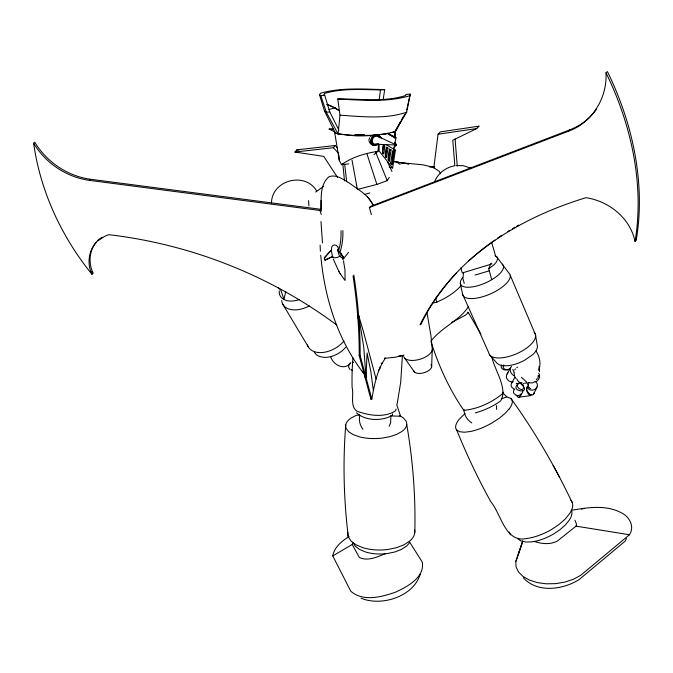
<?xml version="1.0" encoding="UTF-8"?>
<svg xmlns="http://www.w3.org/2000/svg" width="673" height="673" viewBox="0 0 673 673"><rect width="100%" height="100%" fill="white"/><g stroke="black" fill="none" stroke-linecap="round" stroke-linejoin="round"><path stroke-width="1.01" d="M384.552 358.162L385.478 358.145C376.939 370.041 374.39 384.998 371.807 399.114L370.865 399.123L359.189 355.521C359.365 328.895 357.035 302.295 353.031 275.997M371.807 399.114L360.139 355.495C360.316 328.559 357.935 301.639 353.847 275.021M514.063 372.564L514.458 375.584M636.271 239.958A272.414 203.212 51.9 0 0 607.399 71.54L605.986 72.877C607.45 97.694 592.198 122.663 568.559 131.168L369.376 207.528L371.37 214.594M320.954 209.673L321.08 200.369M414.804 532.309C415.737 496.228 412.869 460.08 406.728 424.528M402.412 355.706L400.704 382.214L397.12 404.187M379.193 144.855L379.059 150.87L392.637 168.006L395.396 150.163L385.713 144.426M340.075 273.558L345.072 280.498L344.963 269.814L343.482 260.83M431.645 366.878L432.243 349.968M364.968 374.55L365.069 377.494L366.019 377.477L367.063 352.946L370.882 371.841L373.347 390.533M345.737 424.873C342.784 462.141 343.743 499.677 348.303 536.776L351.045 541.025L355.899 544.718L362.57 547.578A34.895 18.735 -2.7 0 0 388.287 549.42L396.708 547.629L404.019 544.777L409.697 541.092A30.924 16.64 -2.7 0 0 414.56 529.592M373.978 154.647L378.007 151.282L378.605 144.047M379.193 136.812L379.37 134.743M384.763 146.251L383.862 154.05L382.466 152.275L383.164 145.326L384.763 146.251L383.332 145.906L382.617 153.738M348.715 163.892L341.539 164.692L339.293 160.384L334.59 131.992L335.23 133.061C354.587 137.469 375.593 136.434 394.832 131.782L406.643 112.256L410.244 94.119L406.803 109.749M387.926 148.094L386.639 157.575L385.646 157.322L386.512 147.749L387.926 148.094L386.352 147.177L385.259 155.816L386.639 157.575M391.063 149.919L389.381 161.049L388.582 160.847L389.617 149.566L391.063 149.919L389.499 149.011L388.018 159.316L389.381 161.049M331.52 249.094C330.83 244.955 335.76 243.315 337.745 246.831M538.106 376.4L538.164 375.727M391.913 164.448L393.108 151.467L394.067 151.703L392.098 164.49L390.34 163.127M352.972 357.977C352.08 367.778 351.844 377.646 352.122 387.48C354.048 394.916 349.733 406.214 356.959 411.186C368.888 415.586 384.544 418.042 395.674 410.749L395.985 409.049M359.702 415.376C358.717 420.246 359.862 425.353 362.957 429.256M271.497 203.263C271.37 180.263 304.936 171.127 316.647 190.939M393.89 137.149L394.656 137.83L395.573 131.109M379.185 100.159L380.455 89.946L384.704 89.618L383.29 98.813M433.782 167.981L438.047 134.247L440.302 131.9L478.983 126.162L476.778 128.551L452.778 140.253L454.813 165.398M393.941 137.191L394.656 137.83L395.48 131.134L394.344 131.765A56.978 8.16 -0.6 0 1 393.52 131.984M394.622 137.814L395.514 131.1M492.005 357.8C494.84 370.259 508.224 389.053 500.577 400.957C493.023 406.517 484.232 410.32 475.256 412.953M338.847 154.899L339.15 159.745M370.865 399.123L371.16 397.322M410.194 94.094L405.869 94.447L405.752 95.507C383.913 102.456 360.282 98.628 337.77 98.99L339.991 115.184L338.073 134.003L356.253 135.601L372.413 135.256M393.789 149.448L396.01 137.713L387.412 133.372M392.569 413.87L392.3 415.342C382.163 421.323 365.161 421.046 356.497 412.785M285.739 291.426L283.998 299.384L280.784 290.097L278.319 287.691M409.529 541.916L422.358 562.249C424.655 577.661 407.316 586.671 395.547 592.156C381.633 597.027 363.084 602.015 350.742 591.18L332.756 555.915C334.296 547.099 341.901 540.991 349.11 536.558M420.23 574.195C413.609 596.606 381.414 606.785 361.031 598.196M534.11 541.344C541.504 543.986 550.203 544.802 557.37 541.067L576.004 526.143L576.509 524.233L574.961 520.237M501.478 364.968C499.475 369.578 506.214 371.277 509.234 369.048M463.461 273.297L462.898 278.538L464.261 283.392M522.585 541.151L518.092 555.099L522.828 541.243M528.112 386.925L526.648 388.531A5.182 3.087 46 0 0 527.38 391.543L529.87 394.193A4.341 2.591 46 0 0 532.663 394.925L534.11 393.31A5.182 3.087 46 0 0 534.11 392.384M503.345 392.157L502.899 393.453C491.997 402.412 477.931 409.108 463.806 410.328C449.488 389.6 438.846 366.339 431.242 342.321M571.276 510.378C587.874 507.408 606.171 504.531 621.734 512.994C629.583 516.822 634.866 526.841 629.432 534.757L580.765 575.28L573.472 579.243L564.899 582.086L555.612 583.642L546.207 583.811L537.273 582.591L529.382 580.076L522.988 576.441L518.462 571.932L516.04 566.826L515.821 561.45L522.845 541.084M537.895 377.948L538.703 375.66M511.455 366.39C508.401 369.553 511.169 374.726 514.744 376.106M515.821 561.45L517.773 556.1M533.849 394.075C534.539 390.576 540.074 385.234 535.868 382.037M528.229 384.821C525.319 390.828 535.237 392.048 536.97 386.95M538.686 370.167C541.353 363.866 539.628 356.623 536.036 351.045M369.654 137.738C367.374 141.162 370.672 145.814 374.642 145.099M491.694 279.665L488.716 268.662L491.105 263.025M389.187 426.228L390.634 422.854L390.828 417.319M332.756 555.915L352.24 544.491L353.064 542.648M434.354 182.341C437.492 173.584 445.846 167.232 454.931 165.743M626.479 538.459L625.192 541.126L579.041 579.638C562.897 589.733 537.273 593.342 523.384 577.796M420.07 324.874C436.735 290.543 463.663 261.73 494.874 240.068M420.97 324.403C429.803 305.466 442.312 288.465 456.311 273.036M400.485 121.729L394.832 131.782L396.018 130.688L404.709 114.376M513.272 381.835A7.176 6.444 -31.8 0 1 509.966 381.507L508.561 380.775L506.71 378.453A5.788 5.199 -31.9 0 1 507.08 374.053L510.656 367.399M514.29 389.482L511.421 386.79A5.081 4.585 -31.8 0 1 511.741 382.912L514.921 377.149M528.642 383.299L529.113 382.441M402.025 118.978L403.051 117.152M321.273 214.46L319.927 210.472L320.617 209.286L90.527 179.262C67.62 176.166 46.63 162.016 34.803 142.213L33.65 143.265A259.988 224.193 37.8 0 0 91.957 274.315M349.237 364.278L348.496 366.819L350.044 369.738M531.266 394.866L530.526 395.606L518.849 397.221A5.106 2.726 -82.3 0 1 517.024 396.111L516.637 395.194M468.585 306.451C459.07 321.214 441.202 327.415 430.787 341.396M503.841 364.951C500.779 369.115 507.938 371.277 510.437 368.35M351.996 160.081L357.397 189.416L376.88 184.427L387.227 180.667L389.314 177.394M467.508 312.213L468.282 312.541L465.716 314.998L451.558 322.502M319.498 94.733L320.819 95.642L326.312 112.223L338.073 134.003L335.415 133.044L324.47 110.919L319.498 94.733L320.466 93.244C341.152 87.322 363.26 89.13 384.544 89.602L384.704 89.618M514.694 370.032L515.442 368.905M96.146 242.465C88.971 250.878 88.491 263.303 92.983 273.095L91.982 274.298C85.614 261.469 89.854 244.779 102.161 237.148M511.741 382.912L512.574 381.759M507.08 374.053L508.031 372.741M596.514 109.194C590.044 118.599 580.513 125.666 569.93 129.805L370.84 206.241L369.376 207.528M514.719 389.044L514.012 389.97A4.173 3.651 -29 0 0 513.667 393.066L515.947 395.236A5.174 4.534 -28.9 0 0 519.522 395.202L522.29 392.973A4.173 3.659 -28.9 0 0 522.837 390.887M349.758 364.059L350.532 363.075M523.88 383.417L522.223 384.922M393.478 148.497L396.557 144.703L394.723 142.23M342.717 259.618L348.538 252.434M468.728 260.897C502.176 230.948 543.229 210.691 585.973 197.702C608.804 201.034 630.408 218.237 635.001 241.439L636.229 239.941M335.162 145.511L296.835 149.86L294.925 152.039L333.328 147.707L335.162 145.511L337.274 147.774M536.364 379.572L537.231 378.596M325.076 260.131L324.193 257.86L331.553 249.834L324.378 258.003L325.076 260.131L332.874 256.581M509.217 408.898L504.927 413.567L499.147 418.303L492.274 422.779A32.901 12.257 -28.6 0 1 470.276 431.544L464.244 432.243L459.609 431.696L456.681 429.954A29.116 10.861 -28.7 0 1 459.146 419.321L465.093 413.474M33.65 143.265C45.512 163.093 66.534 177.26 89.475 180.372L90.527 179.262M460.769 286.008C454.199 293.226 445.627 298.274 436.76 302.16A146.924 59.964 -15.7 0 1 432.419 303.06M568.559 131.168L569.93 129.805M345.703 347.352L342.187 350.826L337.922 353.737A20.165 13.174 -29.9 0 1 323.772 357.355L319.709 356.581L316.47 354.856L314.266 352.299M370.554 136.552L371.723 135.601M315.629 192.032L323.797 186.295M349.91 363.479L350.801 362.831M97.922 240.791L104.795 236.265L108.79 234.675C190.896 244.249 270.453 275.644 336.752 325.042M497.431 238.267L501.696 235.256M341.539 164.692C352.156 156.986 365.203 153.309 378.007 151.282M535.254 381.398L532.722 382.887L528.549 382.802M516.729 367.71L517.646 367.122M348.984 364.732C342.246 370.108 332.555 363.832 330.594 356.48M535.7 381.86C538.804 380.447 541.084 376.114 538.636 373.162M507.888 231.47L509.671 230.41M512.346 228.82L515.022 227.23M516.805 226.162L518.58 225.102M488.716 268.662C492.392 266.104 497.423 263.118 497.583 258.112L496.531 256.497L495.034 255.824M406.643 112.256C385.478 119.407 361.981 116.606 339.991 115.184M378.806 143.98L374.676 144.737M378.79 144.426C363.235 150.399 373.103 125.548 381.381 138.268M477.14 127.062L478.983 126.162M343.23 258.726L343.667 258.525L342.986 256.379L337.829 249.498L337.383 249.7L342.549 256.581L343.23 258.726L339.369 255.933M324.882 259.988L331.823 256.842M342.549 256.581L342.986 256.379M385.545 553.559C377.603 556.857 367.71 561.602 359.332 557.471L352.24 544.491M410.109 95.633C386.925 102.675 361.712 100.159 337.77 98.99M328.912 109.573L335.432 107.638M501.881 398.71L506.761 396.843L510.883 398.441C534.682 431.393 555.217 466.667 572.555 503.421M518.849 397.221L520.784 395.556A4.602 2.456 -82.3 0 0 521.558 393.326M460.82 267.93L462.292 272.944L491.955 263.925M475.062 275.047L489.162 270.874M364.303 194.564L369.738 192.941M352.526 362.453L353.089 362.284M581.565 509.091L584.425 508.376M403.977 355.092L395.076 357.279L384.434 358.33M377.444 143.988C369.654 146.478 371.504 133.54 378.428 136.602L396.422 145.04L375.223 144.224M375.963 144.762L377.242 144.468M386.664 133.691L379.252 134.718L379.21 135.702L380.329 136.947M518.933 383.442C507.434 391.24 533.554 395.127 521.028 383.871M385.335 133.952L387.825 133.464M438.047 134.247L476.778 128.551M522.071 382.701L520.439 382.643A4.543 3.071 54 0 1 517.924 380.868L516.864 379.025M393.621 150.348L395.396 150.163L393.604 149.726M395.152 137.805L396.01 137.713L388.271 133.809M338.948 130.234L329.778 111.92L326.312 112.223L324.47 110.919M320.819 95.642L324.739 95.33L329.778 111.92M376.4 134.6L378.319 134.457M429.618 167.047L434.825 166.694M398.769 356.059L403.009 355.874M358.356 318.926L357.657 315.359L358.608 315.326L363.353 331.284L376.098 379.076M359.189 355.521L360.139 355.495M381.111 363.21L382.045 363.193M524.73 383.139L526.16 383.114M456.538 165.6L463.159 165.659L470.907 168.124M364.404 135.164L355.226 135.122M363.613 135.088L354.797 135.029M364.472 135.054L354.94 134.945M364.404 135.239L355.344 135.164M334.717 131.832L329.114 129.09L333.32 129.182M329.114 129.09L333.11 129.174M377.031 134.894L373.17 134.92M359.5 415.014L356.194 415.367L350.961 418.135A28.157 13.006 -2.8 0 0 346.149 428.398L348.639 431.713L353.047 434.565L359.096 436.76A31.799 14.663 -2.7 0 0 382.474 438.056L390.138 436.609L396.801 434.337L402 431.427A28.173 13.023 -2.7 0 0 405.996 421.029L403.245 417.815L399.341 415.477M390.332 415.931L400.603 416.234L396.742 404.793M380.455 89.946C361.914 89.61 342.658 88.129 324.664 93.37L323.831 94.716L324.739 95.33M352.551 362.284L353.375 362.352M89.475 180.372L319.927 210.472M403.909 163.253L393.141 161.486M405.869 163.522L408.822 163.926M530.526 395.606C527.472 394.504 525.764 389.869 526.942 386.916L527.935 386.773M296.835 149.86L298.888 150.172M294.925 152.039L323.713 156.388L337.577 177.453M393.209 161.444L408.763 163.892M576.004 526.143L629.432 534.757M389.23 167.106L392.637 168.006M375.054 144.83C365.801 143.408 375.012 130.52 380.195 137.452M387.917 133.75L393.52 136.871M389.667 134.676L390.441 135.105M388.17 133.801L393.663 136.947M394.067 151.703L392.586 150.811L390.744 162.773L392.098 164.49M373.86 144.493C366.844 140.994 376.384 131.471 380.573 137.536M352.257 370.545L351.466 369.713M378.428 136.602L380.009 137.906M526.892 382.331L521.432 377.284M529.979 388.279L530.753 388.784M400.124 164.448L397.028 162.302L422.972 164.826L433.017 167.249L439.133 171.22L440.697 173.878M342.128 257.414L343.667 258.525M517.68 538.627L520.868 540.924L525.672 542.034L531.788 541.858A31.867 14.781 -28.2 0 0 553.458 534.059L560.062 529.634L565.513 524.789L569.442 519.876A28.249 13.132 -28.2 0 0 571.806 511.194M456.681 429.954C466.599 454.553 477.981 478.553 490.836 501.747C501.284 514.189 505.238 543.187 526.648 538.509A36.477 16.732 -28.2 0 0 551.507 529.525L559.078 524.452L565.345 518.9L569.854 513.289A32.338 14.873 -28.2 0 0 570.62 499.846M471.798 422.896C467.07 420.129 464.025 414.77 463.89 409.327M516.191 383.189L517.285 384.14M503.093 393.15L506.761 396.843M333.328 147.707L338.275 152.99M489.919 355.218L497.221 363.437L499.694 364.985L503.345 365.75A22.562 9.885 -23.3 0 0 518.631 363.041L523.973 360.661L532.789 354.612A21.292 9.338 -23.3 0 0 537.273 345.586L535.489 334.683L510.193 275.232M514.088 372.169L512.767 369.435M528.902 387.135L529.474 387.867M367.29 196.365L373.734 205.635M496.531 256.497L508.838 273.002A25.734 9.927 -23.7 0 1 491.172 293.563A25.734 9.927 -23.7 0 1 462.528 294.059L460.315 283.291M363.302 372.918C337.417 339.36 324.394 297.113 320.743 255.252M528.524 385.419L526.976 382.819M404.776 358.272L414.475 372.068M373.179 205.315C368.627 194.985 358.373 189.836 349.792 183.401C343.667 179.826 336.517 173.928 329.03 176.738C319.524 184.638 321.366 198.636 321.139 209.774M353.275 543.136L355.201 546.123L359.458 549.361L365.271 551.877A30.47 16.489 -2.8 0 0 387.673 553.492L395.009 551.927L401.377 549.429L406.341 546.198A26.996 14.638 -2.7 0 0 409.554 542.455M468.282 312.541L480.968 334.161M514.98 376.93L516.006 378.571M333.278 259.063L339.116 271.942M282.761 304.188L308.184 346.688M338.94 271.648L340.227 273.81M559.675 477.51L553.172 465.422M387.589 162.067L391.989 171.539M462.528 294.059L488.691 352.669A25.162 10.844 -23.4 0 0 517.259 353.46A25.162 10.844 -23.4 0 0 534.051 332.226M375.593 152.039L387.227 180.667M320.617 209.286L321.29 211.272M367.004 154.05L376.88 184.427M337.913 246.983L338.511 248.867M337.669 250.592L339.091 255.05M357.657 315.359L358.465 318.026M491.643 242.457L495.74 256.497M435.624 298.156L436.76 302.16M332.546 256.834L331.486 251.466M426.96 312.55L430.989 335.877L432.133 348.076A14.814 7.117 -16.6 0 1 420.137 359.205A14.814 7.117 -16.6 0 1 403.766 356.648M358.608 315.326L363.74 347.133L366.019 377.477M538.997 366.541L539.452 371.689M322.476 242.978L320.971 221.518M344.694 164.38L346.679 181.626M342.809 163.539L344.517 180.911M455.074 138.924L457.245 166.138M496.371 405.541L496.657 409.47M308.571 200.621L308.924 205.988M320.121 245.14L320.373 251.248M606.028 72.861A272.826 203.212 51.9 0 1 635.043 241.456M92.958 273.112A259.534 223.941 37.8 0 1 91.688 271.522M430.897 364.631A9.271 4.56 -16.5 0 1 425.243 372.329A9.271 4.56 -16.5 0 1 413.828 371.025M380.127 366.642A9.086 4.375 -17.8 0 1 378.344 370.428M364.413 373.692A9.086 4.375 -17.8 0 1 362.747 371.9M341.026 230.73A36.712 17.952 85.4 0 1 338.788 250.112M342.885 230.595A36.737 17.927 85.4 0 1 340.193 251.433M340.765 253.334A4.728 1.901 -17.7 0 1 341.556 254.604M340.58 255.79A4.728 1.901 -17.7 0 1 335.188 257.751A4.728 1.901 -17.7 0 1 332.597 256.304M510.597 534.867A32.279 14.831 -28.3 0 1 509.251 532.141M510.883 398.441A29.166 10.886 -28.6 0 1 509.217 408.898M502.277 264.178A23.311 8.816 -23.8 0 1 494.058 278.277L488.926 281.289A23.311 8.816 -23.8 0 1 465.607 287.102A23.311 8.816 -23.8 0 1 462.629 277.663M348.303 536.776A30.908 16.615 -2.8 0 1 347.84 532.267M299.199 299.62A21.157 13.031 -29.8 0 1 285.806 300.326L282.45 298.585A21.157 13.031 -29.8 0 1 279.253 290.803M309.336 305.895A23.303 14.47 -29.8 0 1 281.684 300.503M343.953 340.992A22.537 14.621 -29.9 0 1 322.897 352.467A22.537 14.621 -29.9 0 1 307.443 344.913M392.653 132.194A56.978 8.16 -0.6 0 1 390.786 132.598M339.226 110.633A70.101 60.797 -72.7 0 0 326.809 104.382A70.051 59.258 -71.3 0 1 338.881 110.532M523.611 387.303C523.493 392.023 517.049 388.565 517.327 385.276C517.461 380.573 523.872 384.031 523.611 387.303"/></g></svg>
